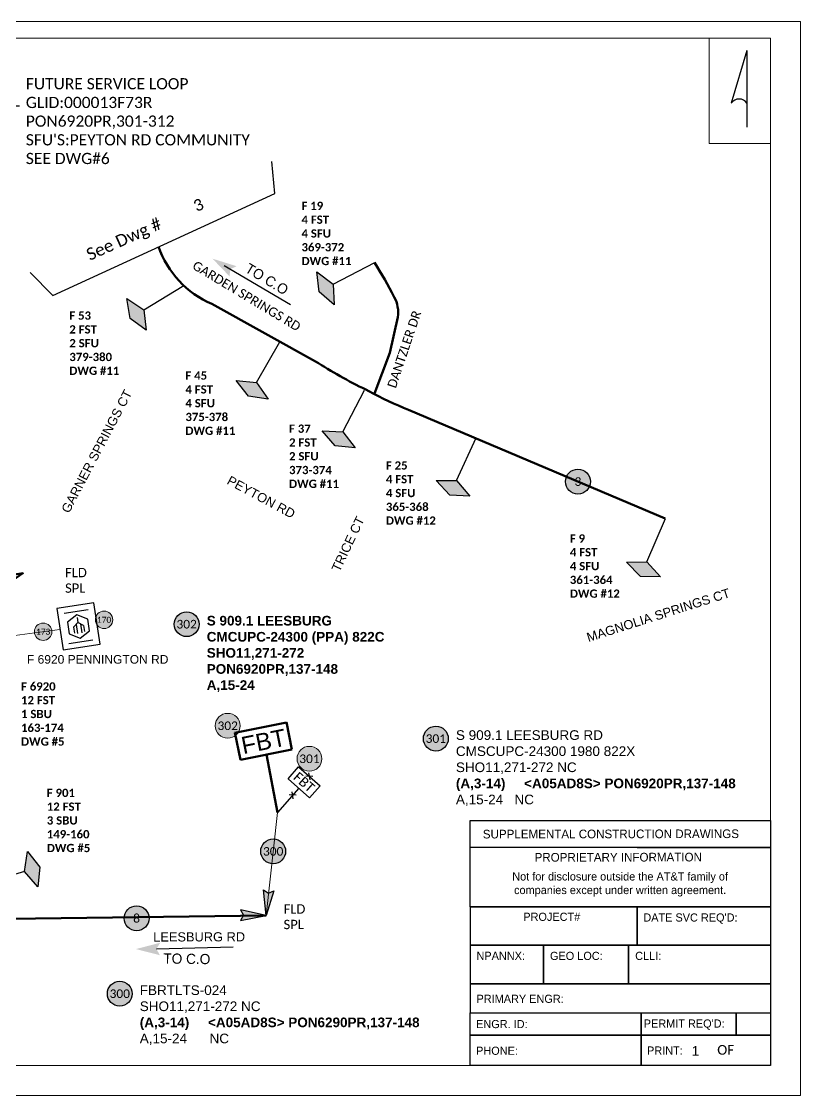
# Paper-space layout '2' of a CAD drawing. Header units: inches. Extents: x 1.3 to 17.9, y 1 to 11.6.
# Drawn here: x 10.25 to 17.9, y 1.02 to 11.57 of the extents above; entities that cross this region are included whole.
import ezdxf
from ezdxf import colors
from ezdxf.entities.mleader import LeaderData, LeaderLine
from ezdxf.enums import TextEntityAlignment as Align
from ezdxf.lldxf.tags import DXFTag
from ezdxf.math import Vec2, Vec3

# ---------------------------------------------------------------- set-up
doc = ezdxf.new("R2010")
doc.units = ezdxf.units.IN
doc.header["$MEASUREMENT"] = 0
for name, color, linetype in [('AERIAL CABLE', 5, 'Continuous'), ('CableCallout', 7, 'Continuous'), ('CALLES', 6, 'Continuous'), ('FBT.FST', 1, 'Continuous'), ('HOA', 4, 'Continuous'), ('PFP', 1, 'Continuous'), ('SPLICE', 7, 'Continuous'), ('STREET NAMES', 250, 'Continuous')]:
    doc.layers.add(name, color=color, linetype=linetype)
for name, color, linetype, lineweight in [('AERIAL CABLE PROP', 1, 'Continuous', 60), ('BURIED CABLE EX', 32, 'BUR', 30), ('BURIED CABLE PROP', 1, 'BUR', 60), ('cables', 1, 'Continuous', 40), ('F-TEXT', 21, 'Continuous', 30), ('FST PROP', 240, 'Continuous', 50), ('INNERDUCT LENGTH', 4, 'Continuous', 53), ('MISC', 7, 'Continuous', 0), ('PFP PRINT', 150, 'Continuous', 0), ('Pole notes', 7, 'Continuous', 0), ('unk 2 (def)', 7, 'Continuous', 0), ('z Level 63', 7, 'Continuous', 0)]:
    doc.layers.add(name, color=color, linetype=linetype, lineweight=lineweight)
doc.styles.add('Annotative', font='arial.ttf')
doc.styles.add('calibri', font='calibri.ttf')
doc.styles.add('Legend', font='calibri.ttf')
doc.styles.add('MtXpl_Courier_New', font='cour.ttf')
doc.styles.add('MtXpl_Stylus_BT', font='stylu.ttf')
doc.styles.add('PROPOSED', font='calibri.ttf')
doc.styles.get("Standard").update_dxf_attribs({"font": 'arial.ttf'})
doc.styles.add('TelcoFixed', font='dgn000.shx', dxfattribs={"height": 108})
tags = doc.linetypes.add('BUR', pattern='A,4.693196,-0.073857,["B",Standard,S=0.5,R=0,X=0,Y=-0.25],-0.553701,4.679246', length=10).pattern_tags.tags
tags[6] = DXFTag(74, 10)

# ---------------------------------------------------------------- blocks, each defined once
blk = doc.blocks.new('ATTSW_NORTH1')
at = {"layer": 'z Level 63', "color": 0, "linetype": 'Continuous', "lineweight": -2, "ltscale": 800.0016}
for q in [(-1458, -1329), (0, -3559)]:
    blk.add_line((0, 3559), q, dxfattribs=at)
blk.add_arc((-729, -1826), 882, 34.29789, 145.70211, dxfattribs=at)
blk = doc.blocks.new('*U420')
for p, q in [((13.348, 1.853), (13.348, 2.701)), ((13.348, 2.701), (16.296, 2.701)), ((16.296, 2.701), (16.296, 1.853)), ((16.296, 2.436), (13.348, 2.436)), ((14.986, 2.436), (16.296, 2.436)), ((13.348, 1.853), (14.986, 1.853)), ((16.296, 1.853), (13.348, 1.853)), ((13.348, 1.853), (13.348, 1.475)), ((14.986, 1.475), (14.986, 1.853)), ((14.986, 1.853), (16.296, 1.853)), ((14.986, 1.853), (14.986, 1.475)), ((16.296, 1.853), (16.296, 1.475)), ((13.348, 1.475), (14.067, 1.475)), ((13.348, 1.475), (13.348, 1.098)), ((14.986, 1.475), (13.348, 1.475)), ((14.067, 1.098), (14.067, 1.475)), ((14.067, 1.475), (14.902, 1.475)), ((14.067, 1.475), (14.067, 1.098)), ((14.902, 1.475), (14.902, 1.098)), ((14.902, 1.098), (14.902, 1.475)), ((14.902, 1.475), (16.296, 1.475)), ((16.296, 1.475), (14.986, 1.475)), ((16.296, 1.475), (16.296, 1.098)), ((13.348, 1.098), (13.348, 0.811)), ((14.067, 1.098), (13.348, 1.098)), ((13.348, 1.098), (16.296, 1.098)), ((14.902, 1.098), (14.067, 1.098)), ((16.296, 1.098), (14.902, 1.098)), ((16.296, 1.098), (16.296, 0.811)), ((13.348, 0.811), (16.296, 0.811)), ((13.348, 0.592), (13.348, 0.811)), ((13.348, 0.811), (15.025, 0.811)), ((15.025, 0.811), (15.958, 0.811)), ((15.025, 0.811), (15.025, 0.592)), ((15.025, 0.592), (15.025, 0.811)), ((15.958, 0.811), (16.296, 0.811)), ((15.958, 0.592), (15.958, 0.811)), ((15.958, 0.811), (15.958, 0.592)), ((16.296, 0.811), (16.296, 0.592)), ((13.348, 0.295), (13.348, 0.592)), ((13.348, 0.592), (15.025, 0.592)), ((15.025, 0.592), (13.348, 0.592)), ((15.025, 0.592), (15.958, 0.592)), ((16.296, 0.592), (15.025, 0.592)), ((15.025, 0.592), (15.025, 0.295)), ((15.025, 0.295), (15.025, 0.592)), ((15.958, 0.592), (16.296, 0.592)), ((16.296, 0.592), (16.296, 0.295)), ((15.025, 0.295), (13.348, 0.295)), ((16.296, 0.295), (15.025, 0.295))]:
    blk.add_line(p, q)
at = {"layer": 'z Level 63', "color": 7, "linetype": 'Continuous', "lineweight": 0, "flags": 128}
blk.add_lwpolyline([(0, 10.543), (16.59, 10.543), (16.59, 0), (0, 0), (0, 10.543)], dxfattribs=at)
at = {"layer": 'z Level 63', "color": 7, "linetype": 'Continuous', "lineweight": 0}
for points in [[(0.295, 10.38), (16.296, 10.38), (16.296, 1.853), (16.296, 0.295), (13.348, 0.295), (0.295, 0.295)], [(15.694, 10.38), (16.296, 10.38), (16.296, 9.345), (15.694, 9.345)]]:
    blk.add_lwpolyline(points, close=True, dxfattribs=at)
at = {"layer": 'unk 2 (def)', "color": 7, "linetype": 'Continuous', "lineweight": 30, "ltscale": 100, "xscale": 0.0001058182743603506, "yscale": 0.0001058182743603506, "zscale": 0.0001058182743603506}
blk.add_blockref('ATTSW_NORTH1', (16.065, 9.882), dxfattribs=at)
at = {"color": 18, "lineweight": 30, "true_color": 0x000000, "style": 'TelcoFixed'}
for s, p in [('SUPPLEMENTAL CONSTRUCTION DRAWINGS', (13.473, 2.524)), ('PROPRIETARY INFORMATION', (13.981, 2.296))]:
    blk.add_text(s, height=0.085, rotation=0.085, dxfattribs=at).set_placement(p)
at = {"color": 18, "lineweight": 20, "true_color": 0x000000, "style": 'TelcoFixed'}
for s, p in [('PROJECT#', (13.87, 1.715)), ("DATE SVC REQ'D:", (15.048, 1.708)), ('NPANNX:', (13.411, 1.332)), ('GEO LOC:', (14.132, 1.331)), ('CLLI:', (14.968, 1.331)), ('PRIMARY ENGR:', (13.411, 0.91)), ('ENGR. ID:', (13.407, 0.662)), ("PERMIT REQ'D:", (15.052, 0.667)), ('PHONE:', (13.407, 0.4)), ('PRINT:', (15.084, 0.402))]:
    blk.add_text(s, height=0.08, dxfattribs=at).set_placement(p)
at = {"color": 18, "lineweight": 25, "true_color": 0x000000, "insert": (13.371, 2.191), "char_height": 0.08, "width": 2.89823, "attachment_point": 1, "style": 'TelcoFixed'}
blk.add_mtext('\\pxqc;Not for disclosure outside the AT&T family of\\Pcompanies except under written agreement.', dxfattribs=at)
at = {"color": 18, "lineweight": 50, "true_color": 0x000000, "insert": (15.773, 0.496), "char_height": 0.095, "attachment_point": 1, "style": 'calibri'}
blk.add_mtext_dynamic_manual_height_columns('OF', width=0.21385, gutter_width=0.475, heights=[0.103], dxfattribs=at)
at = {"color": 18, "lineweight": 50, "true_color": 0x000000, "style": 'MtXpl_Courier_New', "flags": 10}
blk.add_attdef('PROJECT_#', (13.832, 1.524), '', height=0.085, rotation=0.05, dxfattribs=at)
for tag, p in [('SVC_DATE', (15.237, 1.531)), ('GEO_LOC', (14.15, 1.148)), ('CLLI_REG', (15.293, 1.151)), ('PRIMARY_ENG', (14.521, 0.894)), ('ENGR_ID', (14.055, 0.657)), ('PERMIT_REQ', (16.015, 0.659)), ('PHONE_#', (13.927, 0.392)), ('TOTAL_PG', (15.987, 0.399))]:
    blk.add_attdef(tag, p, '', height=0.085, dxfattribs=at)
blk.add_attdef('NPANNX', text='', height=0.085, dxfattribs=at).set_placement((13.423, 1.242), align=Align.TOP_LEFT)
blk = doc.blocks.new('PFP')
at = {"layer": 'PFP PRINT', "color": 18, "linetype": 'Continuous', "lineweight": 30, "true_color": 0x000000}
for p, q in [((0.582, 0.545), (-0.614, 0.537)), ((-0.614, 0.537), (-0.607, -0.533)), ((-0.456, 0.352), (-0.451, -0.346)), ((0.42, 0.358), (0.425, -0.34)), ((0.589, -0.526), (0.582, 0.545)), ((-0.184, 0.299), (-0.352, 0.004)), ((-0.352, 0.004), (-0.18, -0.289)), ((-0.352, 0.004), (-0.352, 0.004)), ((0.056, 0.063), (-0.21, 0.061)), ((0.155, 0.301), (-0.184, 0.299)), ((-0.009, 0.151), (-0.184, 0.15)), ((0.099, 0.005), (-0.009, 0.151)), ((-0.002, -0.138), (0.099, 0.005)), ((0.246, 0.006), (0.099, 0.005)), ((0.327, 0.008), (0.155, 0.301)), ((0.159, -0.287), (0.327, 0.008)), ((0.055, -0.058), (-0.205, -0.06)), ((-0.002, -0.138), (-0.182, -0.139)), ((-0.18, -0.289), (0.159, -0.287)), ((-0.607, -0.533), (0.589, -0.526))]:
    blk.add_line(p, q, dxfattribs=at)
at = {"layer": 'PFP PRINT', "color": 18, "linetype": 'Continuous', "lineweight": 0, "true_color": 0x000000}
blk.add_line((0.298, -0.488), (0.298, -0.488), dxfattribs=at)
blk = doc.blocks.new('*U416')
at = {"linetype": 'Continuous', "lineweight": 0, "true_color": 0xffffff}
h = blk.add_hatch(color=7, dxfattribs=at)
h.dxf.hatch_style = 1
h.paths.add_polyline_path([(-0.122, 0, 1), (0.122, 0, 1)])
at = {"color": 0, "linetype": 'ByBlock', "lineweight": -2}
blk.add_circle((0, 0), 0.122, dxfattribs=at)
at = {"color": 0, "linetype": 'ByBlock', "lineweight": -2, "style": 'PROPOSED'}
blk.add_attdef('CCFN', text='', height=0.0844, dxfattribs=at).set_placement((0, 0), align=Align.MIDDLE_CENTER)
at = {"color": 0, "linetype": 'ByBlock', "lineweight": -2, "flags": 104}
blk.add_attdef('CCFA', text='', height=0.0844, dxfattribs=at).set_placement((0.206, 0.09), align=Align.TOP_LEFT)
blk = doc.blocks.new('A$C4d26874f')
at = {"linetype": 'ByBlock', "lineweight": 35}
h = blk.add_hatch(color=7, dxfattribs=at)
h.dxf.hatch_style = 1
h.paths.add_polyline_path([(0.512, 0.259), (0.456, 0.067), (0.565, -0.101), (0.611, 0.09)])
at = {"layer": 'HOA', "color": 7, "lineweight": 30}
blk.add_lwpolyline([(0.456, 0.067), (0.512, 0.259), (0.611, 0.09), (0.565, -0.101), (0.456, 0.067), (0, 0)], dxfattribs=at)
blk = doc.blocks.new('*U413')
at = {"color": 92, "lineweight": 30}
blk.add_lwpolyline([(19.27, -15.92), (21.35, -12.8), (4.36, 9.91), (0.78, 8.79)], dxfattribs=at)
at = {"color": 92, "lineweight": 30, "style": 'Legend'}
blk.add_text('See Dwg #', height=1.415, rotation=126.2864, dxfattribs=at).set_placement((16.51, -9.43))
at = {"lineweight": 0, "style": 'Legend'}
blk.add_attdef('DWG', (8.37, 1.5), '', height=1.35, rotation=126.2864, dxfattribs=at)
blk = doc.blocks.new('CCFB')
at = {"linetype": 'Continuous', "lineweight": 0, "true_color": 0xffffff}
h = blk.add_hatch(color=7, dxfattribs=at)
h.dxf.hatch_style = 1
h.paths.add_polyline_path([(-0.122, 0, 1), (0.122, 0, 1)])
at = {"color": 0, "linetype": 'ByBlock', "lineweight": -2}
blk.add_circle((0, 0), 0.122, dxfattribs=at)
at = {"color": 0, "linetype": 'ByBlock', "lineweight": -2, "style": 'PROPOSED'}
blk.add_attdef('CCFN', text='', height=0.0844, dxfattribs=at).set_placement((0, 0), align=Align.MIDDLE_CENTER)
at = {"color": 0, "linetype": 'ByBlock', "lineweight": -2, "flags": 104}
blk.add_attdef('CCFA', text='', height=0.0844, dxfattribs=at).set_placement((0.206, 0.09), align=Align.TOP_LEFT)
blk = doc.blocks.new('RFBT')
at = {"layer": 'FBT.FST', "color": 18, "lineweight": 30, "true_color": 0x000000}
blk.add_lwpolyline([(2521682, 1409042.7), (2521679.1, 1409072.4), (2521695.7, 1409074), (2521698.6, 1409044.3)], close=True, dxfattribs=at)
for points in [[(2521678.1, 1409060), (2521683.2, 1409054.8)], [(2521682.6, 1409060.7), (2521678.6, 1409054.6)], [(2521697.1, 1409059.1), (2521730.3, 1409062.4)], [(2521704.2, 1409062.6), (2521709.3, 1409057.3)], [(2521708.7, 1409063.2), (2521704.7, 1409057.1)]]:
    blk.add_lwpolyline(points, dxfattribs=at)
at = {"layer": 'FBT.FST', "color": 18, "lineweight": 30, "true_color": 0x000000, "insert": (2521688.8, 1409058.3), "char_height": 10, "attachment_point": 5, "rotation": 95.5516, "style": 'Legend'}
blk.add_mtext_dynamic_manual_height_columns('\\pxqc;FBT', width=33.003, gutter_width=1, heights=[15.7], dxfattribs=at)
blk = doc.blocks.new('f')
at = {"layer": 'FBT.FST', "lineweight": 60}
for p, q in [((1588178.4, 1107839.03), (1588188.54, 1107850.19)), ((1588188.5, 1107850.12), (1588209.57, 1107830.98)), ((1588199.47, 1107819.89), (1588178.4, 1107839.03)), ((1588209.61, 1107831.05), (1588199.47, 1107819.89)), ((1588167.43, 1107805.78), (1588189.18, 1107829.24))]:
    blk.add_line(p, q, dxfattribs=at)
at = {"layer": 'FBT.FST', "lineweight": 60, "width": 0.99289}
blk.add_text('FBT', height=9.318, rotation=317.76266, dxfattribs=at).set_placement((1588181.75, 1107839.59))
blk = doc.blocks.new('*U394')
at = {"layer": 'Pole notes', "linetype": 'Continuous'}
blk.add_hatch(color=1, dxfattribs=at).paths.add_polyline_path([(-0.72, -6.36), (0, 0), (1.89, -6.11), (0.48, -5.54)])
at = {"layer": 'Pole notes', "color": 1, "linetype": 'Continuous', "lineweight": 30, "flags": 128}
blk.add_lwpolyline([(-0.72, -6.36), (0, 0), (1.89, -6.11), (0.48, -5.54), (-0.72, -6.36)], dxfattribs=at)
blk = doc.blocks.new('*U390')
at = {"layer": 'Pole notes', "linetype": 'Continuous'}
blk.add_hatch(color=1, dxfattribs=at).paths.add_polyline_path([(-0.72, -6.36), (0, 0), (1.89, -6.11), (0.48, -5.54)])
at = {"layer": 'Pole notes', "color": 1, "linetype": 'Continuous', "lineweight": 30, "flags": 128}
blk.add_lwpolyline([(-0.72, -6.36), (0, 0), (1.89, -6.11), (0.48, -5.54), (-0.72, -6.36)], dxfattribs=at)

psp = doc.layouts.new('2')

# ---------------------------------------------------------------- hatches: boundary and pattern name
at = {"layer": 'cables', "lineweight": 0, "true_color": 0x000000}
h = psp.add_hatch(color=18, dxfattribs=at)
h.dxf.hatch_style = 1
h.paths.add_polyline_path([(12.126, 9.238), (12.294, 9.063), (12.298, 9.134)])
h.paths.add_polyline_path([(12.126, 9.238), (12.298, 9.134), (12.362, 9.164)])
h = psp.add_hatch(color=18, dxfattribs=at)
h.dxf.hatch_style = 1
h.paths.add_polyline_path([(11.374, 2.461), (11.609, 2.401), (11.575, 2.463)])
h.paths.add_polyline_path([(11.374, 2.461), (11.575, 2.463), (11.613, 2.523)])

# ---------------------------------------------------------------- linework, layer by layer
at = {"layer": 'AERIAL CABLE PROP', "color": 5}
psp.add_lwpolyline([(9.882, 2.755), (12.651, 2.789)], dxfattribs=at)
at = {"layer": 'BURIED CABLE EX', "color": 30, "lineweight": 0, "true_color": 0xf26722}
for points in [[(10.036, 5.519), (10.629, 5.598)], [(12.651, 2.789), (12.764, 3.803)]]:
    psp.add_lwpolyline(points, dxfattribs=at)
at = {"layer": 'BURIED CABLE PROP', "color": 10, "lineweight": 50, "ltscale": 100}
psp.add_lwpolyline([(16.567, 6.688), (14.048, 7.754, -0.030793), (13.661, 7.938, -0.030693), (13.165, 8.213), (12.119, 8.794, -0.211841), (11.596, 9.357, -0.211841)], format="xyb", dxfattribs=at)
at = {"layer": 'BURIED CABLE PROP', "color": 10, "lineweight": 60, "ltscale": 100}
psp.add_lwpolyline([(13.716, 7.913), (13.865, 8.313), (13.944, 8.664, 0.1616), (13.909, 8.861, 0.024364), (13.714, 9.201)], format="xyb", dxfattribs=at)
psp.add_lwpolyline([(10.036, 5.519), (10.179, 5.714), (10.145, 6.065), (10.266, 6.15), (10.038, 6.114), (10.137, 6.182), (10.038, 6.346)], dxfattribs=at)
at = {"layer": 'FST PROP', "color": 18, "linetype": 'Continuous', "lineweight": 25, "ltscale": 10, "true_color": 0x000000}
for p, q in [((12.891, 8.786), (12.241, 9.167)), ((12.329, 2.481), (11.577, 2.461))]:
    psp.add_line(p, q, dxfattribs=at)

# ---------------------------------------------------------------- block references
at = {"color": 18, "true_color": 0x000000}
for p, values in [((15.711, 7.05), {'CCFN': '3'}), ((11.872, 5.65), {'CCFN': '302'}), ((14.317, 4.527), {'CCFN': '301'}), ((12.721, 3.42), {'CCFN': '300'}), ((11.381, 2.763), {'CCFN': '8'}), ((11.216, 2.023), {'CCFN': '300'})]:
    psp.add_blockref('CCFB', p, dxfattribs=at).add_auto_attribs(values)
at = {"color": 18, "lineweight": 0, "true_color": 0x000000, "xscale": 0.7, "yscale": 0.7, "zscale": 0.7}
for p, values in [((11.062, 5.693), {'CCFN': '170'}), ((10.464, 5.576), {'CCFN': '173'})]:
    psp.add_blockref('*U416', p, dxfattribs=at).add_auto_attribs(values)
at = {"layer": 'AERIAL CABLE', "color": 4, "lineweight": 50, "xscale": 0.01807270393589101, "yscale": 0.01807270393589101, "zscale": 0.01807270393589101, "rotation": 53.53845291382812}
psp.add_blockref('f', (-942.592, -34978.506), dxfattribs=at)
at = {"layer": 'CALLES', "lineweight": -3, "xscale": 0.009448727105501441, "yscale": 0.009448727105501441, "zscale": 0.009448727105501441, "rotation": 223.0504915344659}
psp.add_blockref('RFBT', (8335.907, 25998.35), dxfattribs=at)
at = {"layer": 'F-TEXT', "color": 18, "lineweight": 0, "true_color": 0x000000}
for p, values in [((12.275, 4.653), {'CCFN': '302'}), ((13.077, 4.329), {'CCFN': '301'})]:
    psp.add_blockref('*U416', p, dxfattribs=at).add_auto_attribs(values)
at = {"layer": 'INNERDUCT LENGTH', "color": 6}
for p, rotation in [((13.717, 9.201), 199.4168081523284), ((11.844, 8.976), 203.2204942293357), ((12.786, 8.423), 231.7899787367198), ((13.617, 7.947), 233.9954059102683), ((14.713, 7.478), 236.7967344041166), ((16.569, 6.687), 238.41118756372), ((9.839, 3.092), 8.023797226230844)]:
    psp.add_blockref('A$C4d26874f', p, dxfattribs=dict(at, rotation=rotation))
at = {"layer": 'MISC', "xscale": 0.08455876756216303, "yscale": 0.08455876756216303, "zscale": 0.08455876756216303, "rotation": 257.8756887223124}
psp.add_blockref('*U413', (11.995, 10.414), dxfattribs=at).add_auto_attribs({'DWG': '3'})
at = {"layer": 'PFP', "xscale": 0.3431611868472519, "yscale": 0.3431611868472519, "zscale": 0.3431611868472519, "rotation": 98.32570398656092}
psp.add_blockref('PFP', (10.812, 5.632), dxfattribs=at)
at = {"layer": 'SPLICE', "color": 7, "yscale": -0.04, "zscale": -0.04}
for name, xscale, rotation in [('*U394', -0.04, 348.7619951407619), ('*U390', 0.04, 94.12199729646935)]:
    psp.add_blockref(name, (12.651, 2.789), dxfattribs=dict(at, xscale=xscale, rotation=rotation))
at = {"layer": 'STREET NAMES', "color": 18, "lineweight": 50, "true_color": 0x000000}
psp.add_blockref('*U420', (1.305, 1.023), dxfattribs=at)

# ---------------------------------------------------------------- texts
at = {"color": 18, "lineweight": 50, "true_color": 0x000000, "insert": (16.827, 1.509), "char_height": 0.095, "width": 0.754, "attachment_point": 1, "style": 'Annotative'}
psp.add_mtext('1 ', dxfattribs=at)
at = {"layer": 'CableCallout', "lineweight": 70, "char_height": 0.0948, "attachment_point": 1}
for s, insert, width in [('{\\fArial|b1|i0|c0|p34;S 909.1 LEESBURG\\PCMCUPC-24300 (PPA) 822C\\PSHO11,271-272\\PPON6920PR,137-148\\PA,15-24}', (12.069, 5.732), 2.5568), ('S 909.1 LEESBURG RD\\PCMSCUPC-24300 1980 822X\\PSHO11,271-272 NC\\P{\\fArial|b1|i0|c0|p34;(A,3-14)     <A05AD8S> PON6920PR,137-148}\\PA,15-24   NC', (14.514, 4.609), 2.74077), ('FBRTLTS-024\\PSHO11,271-272 NC{\\fArial|b1|i0|c0|p34;\\P(A,3-14)     <A05AD8S> PON6290PR,137-148\\P}A,15-24      NC', (11.412, 2.105), 2.74077)]:
    psp.add_mtext(s, dxfattribs=dict(at, insert=insert, width=width))
at = {"layer": 'CALLES', "color": 18, "lineweight": 0, "true_color": 0x000000, "style": 'MtXpl_Stylus_BT'}
for rotation, p in [(329.0636, (12.436, 9.113)), (359.1529, (11.643, 2.319))]:
    psp.add_text('TO C.O', height=0.1, rotation=rotation, dxfattribs=at).set_placement(p)
at = {"layer": 'F-TEXT', "color": 18, "lineweight": 25, "true_color": 0x000000, "insert": (10.294, 11.01), "char_height": 0.11, "attachment_point": 1}
psp.add_mtext_dynamic_manual_height_columns("\\pxql;{\\fCalibri|b0|i0|c0|p34;FUTURE SERVICE LOOP\\PGLID:000013F73R\\PPON6920PR,301-312\\P\\pq*;SFU'S:PEYTON RD COMMUNITY\\PSEE DWG#6}", width=2.94733, gutter_width=0.052, heights=[0], dxfattribs=at)
at = {"layer": 'F-TEXT', "color": 18, "lineweight": 25, "true_color": 0x000000, "char_height": 0.0812, "attachment_point": 1, "style": 'calibri'}
for s, insert in [('{\\fCalibri|b1|i0|c0|p34;F 19\\P4 FST\\P4 SFU\\P369-372\\PDWG #11}', (12.999, 9.797)), ('{\\fCalibri|b1|i0|c0|p34;F 53\\P2 FST\\P2 SFU\\P379-380\\PDWG #11}', (10.721, 8.72)), ('{\\fCalibri|b1|i0|c0|p34;F 45\\P4 FST\\P4 SFU\\P375-378\\PDWG #11}', (11.86, 8.131)), ('{\\fCalibri|b1|i0|c0|p34;F 37\\P2 FST\\P2 SFU\\P373-374\\PDWG #11}', (12.877, 7.61)), ('{\\fCalibri|b1|i0|c0|p34;F 25\\P4 FST\\P4 SFU\\P365-368\\PDWG #12}', (13.827, 7.249)), ('{\\fCalibri|b1|i0|c0|p34;F 9\\P4 FST\\P4 SFU\\P361-364\\PDWG #12}', (15.632, 6.532)), ('{\\fCalibri|b1|i0|c0|p34;F 6920\\P12 FST\\P1 SBU\\P163-174\\PDWG #5}', (10.247, 5.08)), ('{\\fCalibri|b1|i0|c0|p34;F 901\\P12 FST\\P3 SBU\\P149-160\\PDWG #5}', (10.5, 4.035))]:
    psp.add_mtext_dynamic_manual_height_columns(s, width=0.51142, gutter_width=0.0255, heights=[0], dxfattribs=dict(at, insert=insert))
at = {"layer": 'F-TEXT', "color": 7, "lineweight": 25, "char_height": 0.0917, "attachment_point": 1, "style": 'PROPOSED'}
for insert in [(10.679, 6.203), (12.823, 2.901)]:
    psp.add_mtext_dynamic_manual_height_columns('FLD\\PSPL', width=0.22951, gutter_width=0.0422, heights=[0], dxfattribs=dict(at, insert=insert))
at = {"layer": 'PFP', "color": 7, "insert": (10.305, 5.347), "char_height": 0.08437, "width": 1.44125, "attachment_point": 1}
psp.add_mtext('F 6920 PENNINGTON RD\\P', dxfattribs=at)
at = {"layer": 'STREET NAMES', "color": 7, "char_height": 0.09, "attachment_point": 1, "style": 'PROPOSED'}
for s, insert, width, rotation in [('GARDEN SPRINGS RD', (11.966, 9.222), 1.32165, 328.9706), ('DANTZLER DR', (13.838, 7.989), 0.83582, 71.3815)]:
    psp.add_mtext(s, dxfattribs=dict(at, insert=insert, width=width, rotation=rotation))
at = {"layer": 'STREET NAMES', "color": 7, "char_height": 0.09, "attachment_point": 1}
for s, width, insert, rotation in [('GARNER SPRINGS CT', 1.37073, (10.638, 6.774), 62.3232), ('PEYTON RD', 0.79969, (12.302, 7.111), 331.7197), ('TRICE CT', 0.60354, (13.29, 6.195), 64.5435), ('MAGNOLIA SPRINGS CT', 1.48136, (15.787, 5.56), 17.6194), ('LEESBURG RD', 1.14011, (11.544, 2.625), 0.116)]:
    psp.add_mtext_dynamic_manual_height_columns(s, width=width, gutter_width=0.127, heights=[0], dxfattribs=dict(at, insert=insert, rotation=rotation))

# ---------------------------------------------------------------- leaders
at = {"ltscale": 12}
ml = psp.add_multileader_mtext('Standard', dxfattribs=at)
ml.set_content('', color=256)
ml.set_leader_properties()
ml.build(insert=Vec2(0, 0))
ml.multileader.update_dxf_attribs({"dogleg_length": 0.36, "arrow_head_size": 0.18})
ctx = ml.context
ctx.base_point, ctx.char_height, ctx.arrow_head_size, ctx.landing_gap_size, ctx.plane_origin = Vec3(10.231, 10.74), 0.18, 0.18, 0.09, Vec3(19.425, 5.868)
notes = []
notes.append((ctx, [(1, (1, 1, 0), (10.159, 10.74), (1, 0), 0.0717, [(0, [(9.214, 8.724)], 0, [])])]))
ctx.mtext.insert, ctx.mtext.flow_direction = Vec3(10.321, 10.83), 5
for ctx, leaders in notes:
    for number, flags, end, landing, length, lines in leaders:
        leader = LeaderData()
        leader.index, (leader.has_last_leader_line, leader.has_dogleg_vector, leader.attachment_direction) = number, flags
        leader.last_leader_point, leader.dogleg_vector, leader.dogleg_length = Vec3(end), Vec3(landing), length
        for number, points, colour, breaks in lines:
            line = LeaderLine()
            line.index, line.vertices, line.color, line.breaks = number, Vec3.list(points), colors.encode_raw_color(colour), breaks
            leader.lines.append(line)
        ctx.leaders.append(leader)

doc.saveas('drawing.dxf')
